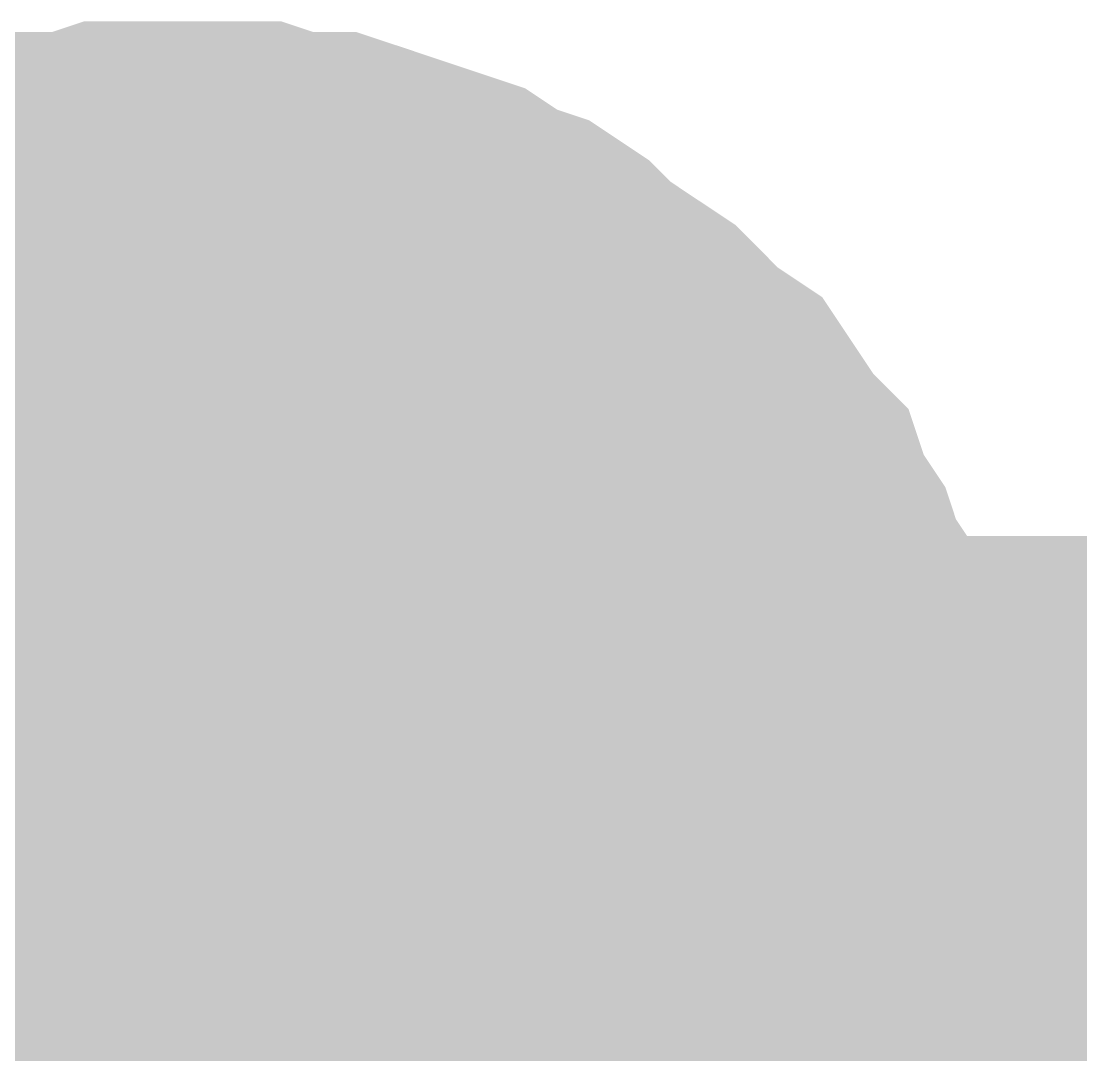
# Model space of a CAD drawing. Header units: inches. Extents: x 0 to 841, y 0 to 594.
# Drawn here: x 234.852 to 235.961, y 364.827 to 365.909 of the extents above; entities that cross this region are included whole.
import ezdxf

# ---------------------------------------------------------------- set-up
doc = ezdxf.new("R2010")
doc.units = ezdxf.units.IN
doc.layers.add('Sheet', color=255, linetype='Continuous')

msp = doc.modelspace()

# ---------------------------------------------------------------- linework, layer by layer
at = {"layer": 'Sheet'}
for points in [[(234.6841, 365.6801, 0.2997, 0.2997, 0), (234.7178, 365.7026, 0.2997, 0.2997, 0), (234.7515, 365.7138, 0.2997, 0.2997, 0), (234.7964, 365.725, 0.2997, 0.2997, 0), (234.8301, 365.7363, 0.2997, 0.2997, 0), (234.8638, 365.7475, 0.2997, 0.2997, 0), (234.9087, 365.7475, 0.2997, 0.2997, 0), (234.9424, 365.7587, 0.2997, 0.2997, 0), (234.976, 365.7587, 0.2997, 0.2997, 0), (235.021, 365.7587, 0.2997, 0.2997, 0)], [(234.6841, 365.6801, 0.2997, 0.2997, 0), (234.7178, 365.7026, 0.2997, 0.2997, 0), (234.7515, 365.7138, 0.2997, 0.2997, 0), (234.7964, 365.725, 0.2997, 0.2997, 0), (234.8301, 365.7363, 0.2997, 0.2997, 0), (234.8638, 365.7475, 0.2997, 0.2997, 0), (234.9087, 365.7475, 0.2997, 0.2997, 0), (234.9424, 365.7587, 0.2997, 0.2997, 0), (234.976, 365.7587, 0.2997, 0.2997, 0), (235.021, 365.7587, 0.2997, 0.2997, 0)], [(234.6841, 365.6801, 0.2997, 0.2997, 0), (234.7178, 365.7026, 0.2997, 0.2997, 0), (234.7515, 365.7138, 0.2997, 0.2997, 0), (234.7964, 365.725, 0.2997, 0.2997, 0), (234.8301, 365.7363, 0.2997, 0.2997, 0), (234.8638, 365.7475, 0.2997, 0.2997, 0), (234.9087, 365.7475, 0.2997, 0.2997, 0), (234.9424, 365.7587, 0.2997, 0.2997, 0), (234.976, 365.7587, 0.2997, 0.2997, 0), (235.021, 365.7587, 0.2997, 0.2997, 0)], [(235.021, 365.7587, 0.2997, 0.2997, 0), (235.021, 365.7587, 0.2997, 0.2997, 0)], [(235.021, 365.7587, 0.2997, 0.2997, 0), (235.0546, 365.7587, 0.2997, 0.2997, 0), (235.0996, 365.7587, 0.2997, 0.2997, 0), (235.1333, 365.7475, 0.2997, 0.2997, 0), (235.1782, 365.7475, 0.2997, 0.2997, 0), (235.2119, 365.7363, 0.2997, 0.2997, 0), (235.2455, 365.725, 0.2997, 0.2997, 0), (235.2792, 365.7138, 0.2997, 0.2997, 0), (235.3129, 365.7026, 0.2997, 0.2997, 0), (235.3466, 365.6801, 0.2997, 0.2997, 0), (235.3803, 365.6689, 0.2997, 0.2997, 0), (235.414, 365.6464, 0.2997, 0.2997, 0), (235.4364, 365.624, 0.2997, 0.2997, 0), (235.4701, 365.6015, 0.2997, 0.2997, 0), (235.5038, 365.5791, 0.2997, 0.2997, 0), (235.5263, 365.5566, 0.2997, 0.2997, 0), (235.5487, 365.5341, 0.2997, 0.2997, 0), (235.5824, 365.5117, 0.2997, 0.2997, 0), (235.6049, 365.478, 0.2997, 0.2997, 0), (235.6273, 365.4443, 0.2997, 0.2997, 0), (235.6498, 365.4218, 0.2997, 0.2997, 0), (235.661, 365.3882, 0.2997, 0.2997, 0), (235.6835, 365.3545, 0.2997, 0.2997, 0), (235.6947, 365.3208, 0.2997, 0.2997, 0), (235.7172, 365.2871, 0.2997, 0.2997, 0), (235.7284, 365.2534, 0.2997, 0.2997, 0), (235.7396, 365.2197, 0.2997, 0.2997, 0), (235.7508, 365.186, 0.2997, 0.2997, 0), (235.7621, 365.1523, 0.2997, 0.2997, 0), (235.7621, 365.1074, 0.2997, 0.2997, 0), (235.7733, 365.0737, 0.2997, 0.2997, 0), (235.7733, 365.0288, 0.2997, 0.2997, 0), (235.7733, 364.9951, 0.2997, 0.2997, 0)], [(235.021, 365.7587, 0.2997, 0.2997, 0), (235.021, 365.7587, 0.2997, 0.2997, 0)], [(235.021, 365.7587, 0.2997, 0.2997, 0), (235.0546, 365.7587, 0.2997, 0.2997, 0), (235.0996, 365.7587, 0.2997, 0.2997, 0), (235.1333, 365.7475, 0.2997, 0.2997, 0), (235.1782, 365.7475, 0.2997, 0.2997, 0), (235.2119, 365.7363, 0.2997, 0.2997, 0), (235.2455, 365.725, 0.2997, 0.2997, 0), (235.2792, 365.7138, 0.2997, 0.2997, 0), (235.3129, 365.7026, 0.2997, 0.2997, 0), (235.3466, 365.6801, 0.2997, 0.2997, 0), (235.3803, 365.6689, 0.2997, 0.2997, 0), (235.414, 365.6464, 0.2997, 0.2997, 0), (235.4364, 365.624, 0.2997, 0.2997, 0), (235.4701, 365.6015, 0.2997, 0.2997, 0), (235.5038, 365.5791, 0.2997, 0.2997, 0), (235.5263, 365.5566, 0.2997, 0.2997, 0), (235.5487, 365.5341, 0.2997, 0.2997, 0), (235.5824, 365.5117, 0.2997, 0.2997, 0), (235.6049, 365.478, 0.2997, 0.2997, 0), (235.6273, 365.4443, 0.2997, 0.2997, 0), (235.6498, 365.4218, 0.2997, 0.2997, 0), (235.661, 365.3882, 0.2997, 0.2997, 0), (235.6835, 365.3545, 0.2997, 0.2997, 0), (235.6947, 365.3208, 0.2997, 0.2997, 0), (235.7172, 365.2871, 0.2997, 0.2997, 0), (235.7284, 365.2534, 0.2997, 0.2997, 0), (235.7396, 365.2197, 0.2997, 0.2997, 0), (235.7508, 365.186, 0.2997, 0.2997, 0), (235.7621, 365.1523, 0.2997, 0.2997, 0), (235.7621, 365.1074, 0.2997, 0.2997, 0), (235.7733, 365.0737, 0.2997, 0.2997, 0), (235.7733, 365.0288, 0.2997, 0.2997, 0), (235.7733, 364.9951, 0.2997, 0.2997, 0)], [(235.021, 365.7587, 0.2997, 0.2997, 0), (235.021, 365.7587, 0.2997, 0.2997, 0)], [(235.021, 365.7587, 0.2997, 0.2997, 0), (235.0546, 365.7587, 0.2997, 0.2997, 0), (235.0996, 365.7587, 0.2997, 0.2997, 0), (235.1333, 365.7475, 0.2997, 0.2997, 0), (235.1782, 365.7475, 0.2997, 0.2997, 0), (235.2119, 365.7363, 0.2997, 0.2997, 0), (235.2455, 365.725, 0.2997, 0.2997, 0), (235.2792, 365.7138, 0.2997, 0.2997, 0), (235.3129, 365.7026, 0.2997, 0.2997, 0), (235.3466, 365.6801, 0.2997, 0.2997, 0), (235.3803, 365.6689, 0.2997, 0.2997, 0), (235.414, 365.6464, 0.2997, 0.2997, 0), (235.4364, 365.624, 0.2997, 0.2997, 0), (235.4701, 365.6015, 0.2997, 0.2997, 0), (235.5038, 365.5791, 0.2997, 0.2997, 0), (235.5263, 365.5566, 0.2997, 0.2997, 0), (235.5487, 365.5341, 0.2997, 0.2997, 0), (235.5824, 365.5117, 0.2997, 0.2997, 0), (235.6049, 365.478, 0.2997, 0.2997, 0), (235.6273, 365.4443, 0.2997, 0.2997, 0), (235.6498, 365.4218, 0.2997, 0.2997, 0), (235.661, 365.3882, 0.2997, 0.2997, 0), (235.6835, 365.3545, 0.2997, 0.2997, 0), (235.6947, 365.3208, 0.2997, 0.2997, 0), (235.7172, 365.2871, 0.2997, 0.2997, 0), (235.7284, 365.2534, 0.2997, 0.2997, 0), (235.7396, 365.2197, 0.2997, 0.2997, 0), (235.7508, 365.186, 0.2997, 0.2997, 0), (235.7621, 365.1523, 0.2997, 0.2997, 0), (235.7621, 365.1074, 0.2997, 0.2997, 0), (235.7733, 365.0737, 0.2997, 0.2997, 0), (235.7733, 365.0288, 0.2997, 0.2997, 0), (235.7733, 364.9951, 0.2997, 0.2997, 0)], [(234.7964, 365.725, 0.0991, 0.0991, 0), (234.8301, 365.7363, 0.0991, 0.0991, 0), (234.8638, 365.7475, 0.0991, 0.0991, 0), (234.9087, 365.7475, 0.0991, 0.0991, 0), (234.9424, 365.7587, 0.0991, 0.0991, 0), (234.976, 365.7587, 0.0991, 0.0991, 0), (235.021, 365.7587, 0.0991, 0.0991, 0)], [(234.7964, 365.725, 0.0991, 0.0991, 0), (234.8301, 365.7363, 0.0991, 0.0991, 0), (234.8638, 365.7475, 0.0991, 0.0991, 0), (234.9087, 365.7475, 0.0991, 0.0991, 0), (234.9424, 365.7587, 0.0991, 0.0991, 0), (234.976, 365.7587, 0.0991, 0.0991, 0), (235.021, 365.7587, 0.0991, 0.0991, 0)], [(234.7964, 365.725, 0.0991, 0.0991, 0), (234.8301, 365.7363, 0.0991, 0.0991, 0), (234.8638, 365.7475, 0.0991, 0.0991, 0), (234.9087, 365.7475, 0.0991, 0.0991, 0), (234.9424, 365.7587, 0.0991, 0.0991, 0), (234.976, 365.7587, 0.0991, 0.0991, 0), (235.021, 365.7587, 0.0991, 0.0991, 0)], [(235.021, 365.7587, 0.0991, 0.0991, 0), (235.021, 365.7587, 0.0991, 0.0991, 0)], [(235.021, 365.7587, 0.0991, 0.0991, 0), (235.0546, 365.7587, 0.0991, 0.0991, 0), (235.0996, 365.7587, 0.0991, 0.0991, 0), (235.1333, 365.7475, 0.0991, 0.0991, 0), (235.1782, 365.7475, 0.0991, 0.0991, 0), (235.2119, 365.7363, 0.0991, 0.0991, 0), (235.2455, 365.725, 0.0991, 0.0991, 0), (235.2792, 365.7138, 0.0991, 0.0991, 0), (235.3129, 365.7026, 0.0991, 0.0991, 0), (235.3466, 365.6801, 0.0991, 0.0991, 0), (235.3803, 365.6689, 0.0991, 0.0991, 0), (235.414, 365.6464, 0.0991, 0.0991, 0), (235.4364, 365.624, 0.0991, 0.0991, 0), (235.4701, 365.6015, 0.0991, 0.0991, 0), (235.5038, 365.5791, 0.0991, 0.0991, 0), (235.5263, 365.5566, 0.0991, 0.0991, 0), (235.5487, 365.5341, 0.0991, 0.0991, 0), (235.5824, 365.5117, 0.0991, 0.0991, 0), (235.6049, 365.478, 0.0991, 0.0991, 0), (235.6273, 365.4443, 0.0991, 0.0991, 0), (235.6498, 365.4218, 0.0991, 0.0991, 0), (235.661, 365.3882, 0.0991, 0.0991, 0), (235.6835, 365.3545, 0.0991, 0.0991, 0), (235.6947, 365.3208, 0.0991, 0.0991, 0), (235.7172, 365.2871, 0.0991, 0.0991, 0), (235.7284, 365.2534, 0.0991, 0.0991, 0), (235.7396, 365.2197, 0.0991, 0.0991, 0), (235.7508, 365.186, 0.0991, 0.0991, 0), (235.7621, 365.1523, 0.0991, 0.0991, 0), (235.7621, 365.1074, 0.0991, 0.0991, 0), (235.7733, 365.0737, 0.0991, 0.0991, 0), (235.7733, 365.0288, 0.0991, 0.0991, 0), (235.7733, 364.9951, 0.0991, 0.0991, 0)], [(235.021, 365.7587, 0.0991, 0.0991, 0), (235.021, 365.7587, 0.0991, 0.0991, 0)], [(235.021, 365.7587, 0.0991, 0.0991, 0), (235.0546, 365.7587, 0.0991, 0.0991, 0), (235.0996, 365.7587, 0.0991, 0.0991, 0), (235.1333, 365.7475, 0.0991, 0.0991, 0), (235.1782, 365.7475, 0.0991, 0.0991, 0), (235.2119, 365.7363, 0.0991, 0.0991, 0), (235.2455, 365.725, 0.0991, 0.0991, 0), (235.2792, 365.7138, 0.0991, 0.0991, 0), (235.3129, 365.7026, 0.0991, 0.0991, 0), (235.3466, 365.6801, 0.0991, 0.0991, 0), (235.3803, 365.6689, 0.0991, 0.0991, 0), (235.414, 365.6464, 0.0991, 0.0991, 0), (235.4364, 365.624, 0.0991, 0.0991, 0), (235.4701, 365.6015, 0.0991, 0.0991, 0), (235.5038, 365.5791, 0.0991, 0.0991, 0), (235.5263, 365.5566, 0.0991, 0.0991, 0), (235.5487, 365.5341, 0.0991, 0.0991, 0), (235.5824, 365.5117, 0.0991, 0.0991, 0), (235.6049, 365.478, 0.0991, 0.0991, 0), (235.6273, 365.4443, 0.0991, 0.0991, 0), (235.6498, 365.4218, 0.0991, 0.0991, 0), (235.661, 365.3882, 0.0991, 0.0991, 0), (235.6835, 365.3545, 0.0991, 0.0991, 0), (235.6947, 365.3208, 0.0991, 0.0991, 0), (235.7172, 365.2871, 0.0991, 0.0991, 0), (235.7284, 365.2534, 0.0991, 0.0991, 0), (235.7396, 365.2197, 0.0991, 0.0991, 0), (235.7508, 365.186, 0.0991, 0.0991, 0), (235.7621, 365.1523, 0.0991, 0.0991, 0), (235.7621, 365.1074, 0.0991, 0.0991, 0), (235.7733, 365.0737, 0.0991, 0.0991, 0), (235.7733, 365.0288, 0.0991, 0.0991, 0), (235.7733, 364.9951, 0.0991, 0.0991, 0)], [(235.021, 365.7587, 0.0991, 0.0991, 0), (235.021, 365.7587, 0.0991, 0.0991, 0)], [(235.021, 365.7587, 0.0991, 0.0991, 0), (235.0546, 365.7587, 0.0991, 0.0991, 0), (235.0996, 365.7587, 0.0991, 0.0991, 0), (235.1333, 365.7475, 0.0991, 0.0991, 0), (235.1782, 365.7475, 0.0991, 0.0991, 0), (235.2119, 365.7363, 0.0991, 0.0991, 0), (235.2455, 365.725, 0.0991, 0.0991, 0), (235.2792, 365.7138, 0.0991, 0.0991, 0), (235.3129, 365.7026, 0.0991, 0.0991, 0), (235.3466, 365.6801, 0.0991, 0.0991, 0), (235.3803, 365.6689, 0.0991, 0.0991, 0), (235.414, 365.6464, 0.0991, 0.0991, 0), (235.4364, 365.624, 0.0991, 0.0991, 0), (235.4701, 365.6015, 0.0991, 0.0991, 0), (235.5038, 365.5791, 0.0991, 0.0991, 0), (235.5263, 365.5566, 0.0991, 0.0991, 0), (235.5487, 365.5341, 0.0991, 0.0991, 0), (235.5824, 365.5117, 0.0991, 0.0991, 0), (235.6049, 365.478, 0.0991, 0.0991, 0), (235.6273, 365.4443, 0.0991, 0.0991, 0), (235.6498, 365.4218, 0.0991, 0.0991, 0), (235.661, 365.3882, 0.0991, 0.0991, 0), (235.6835, 365.3545, 0.0991, 0.0991, 0), (235.6947, 365.3208, 0.0991, 0.0991, 0), (235.7172, 365.2871, 0.0991, 0.0991, 0), (235.7284, 365.2534, 0.0991, 0.0991, 0), (235.7396, 365.2197, 0.0991, 0.0991, 0), (235.7508, 365.186, 0.0991, 0.0991, 0), (235.7621, 365.1523, 0.0991, 0.0991, 0), (235.7621, 365.1074, 0.0991, 0.0991, 0), (235.7733, 365.0737, 0.0991, 0.0991, 0), (235.7733, 365.0288, 0.0991, 0.0991, 0), (235.7733, 364.9951, 0.0991, 0.0991, 0)], [(234.6953, 365.3882, 0.2997, 0.2997, 0), (234.7178, 365.3994, 0.2997, 0.2997, 0), (234.729, 365.4106, 0.2997, 0.2997, 0), (234.7515, 365.4331, 0.2997, 0.2997, 0), (234.7739, 365.4443, 0.2997, 0.2997, 0), (234.7964, 365.4555, 0.2997, 0.2997, 0), (234.8188, 365.4555, 0.2997, 0.2997, 0), (234.8413, 365.4668, 0.2997, 0.2997, 0), (234.8638, 365.478, 0.2997, 0.2997, 0), (234.8974, 365.4892, 0.2997, 0.2997, 0), (234.9199, 365.4892, 0.2997, 0.2997, 0), (234.9424, 365.4892, 0.2997, 0.2997, 0), (234.9648, 365.5005, 0.2997, 0.2997, 0), (234.9985, 365.5005, 0.2997, 0.2997, 0), (235.021, 365.5005, 0.2997, 0.2997, 0)], [(234.6953, 365.3882, 0.2997, 0.2997, 0), (234.7178, 365.3994, 0.2997, 0.2997, 0), (234.729, 365.4106, 0.2997, 0.2997, 0), (234.7515, 365.4331, 0.2997, 0.2997, 0), (234.7739, 365.4443, 0.2997, 0.2997, 0), (234.7964, 365.4555, 0.2997, 0.2997, 0), (234.8188, 365.4555, 0.2997, 0.2997, 0), (234.8413, 365.4668, 0.2997, 0.2997, 0), (234.8638, 365.478, 0.2997, 0.2997, 0), (234.8974, 365.4892, 0.2997, 0.2997, 0), (234.9199, 365.4892, 0.2997, 0.2997, 0), (234.9424, 365.4892, 0.2997, 0.2997, 0), (234.9648, 365.5005, 0.2997, 0.2997, 0), (234.9985, 365.5005, 0.2997, 0.2997, 0), (235.021, 365.5005, 0.2997, 0.2997, 0)], [(234.6953, 365.3882, 0.2997, 0.2997, 0), (234.7178, 365.3994, 0.2997, 0.2997, 0), (234.729, 365.4106, 0.2997, 0.2997, 0), (234.7515, 365.4331, 0.2997, 0.2997, 0), (234.7739, 365.4443, 0.2997, 0.2997, 0), (234.7964, 365.4555, 0.2997, 0.2997, 0), (234.8188, 365.4555, 0.2997, 0.2997, 0), (234.8413, 365.4668, 0.2997, 0.2997, 0), (234.8638, 365.478, 0.2997, 0.2997, 0), (234.8974, 365.4892, 0.2997, 0.2997, 0), (234.9199, 365.4892, 0.2997, 0.2997, 0), (234.9424, 365.4892, 0.2997, 0.2997, 0), (234.9648, 365.5005, 0.2997, 0.2997, 0), (234.9985, 365.5005, 0.2997, 0.2997, 0), (235.021, 365.5005, 0.2997, 0.2997, 0)], [(235.021, 365.5005, 0.2997, 0.2997, 0), (235.021, 365.5005, 0.2997, 0.2997, 0)], [(235.021, 365.5005, 0.2997, 0.2997, 0), (235.0434, 365.5005, 0.2997, 0.2997, 0), (235.0771, 365.5005, 0.2997, 0.2997, 0), (235.0996, 365.4892, 0.2997, 0.2997, 0), (235.122, 365.4892, 0.2997, 0.2997, 0), (235.1445, 365.4892, 0.2997, 0.2997, 0), (235.1669, 365.478, 0.2997, 0.2997, 0), (235.2006, 365.4668, 0.2997, 0.2997, 0), (235.2231, 365.4555, 0.2997, 0.2997, 0), (235.2455, 365.4555, 0.2997, 0.2997, 0), (235.268, 365.4443, 0.2997, 0.2997, 0), (235.2792, 365.4331, 0.2997, 0.2997, 0), (235.3017, 365.4106, 0.2997, 0.2997, 0), (235.3241, 365.3994, 0.2997, 0.2997, 0), (235.3466, 365.3882, 0.2997, 0.2997, 0), (235.3578, 365.3657, 0.2997, 0.2997, 0), (235.3803, 365.3545, 0.2997, 0.2997, 0), (235.3915, 365.332, 0.2997, 0.2997, 0), (235.414, 365.3208, 0.2997, 0.2997, 0), (235.4252, 365.2983, 0.2997, 0.2997, 0), (235.4364, 365.2759, 0.2997, 0.2997, 0), (235.4589, 365.2534, 0.2997, 0.2997, 0), (235.4701, 365.2422, 0.2997, 0.2997, 0), (235.4813, 365.2197, 0.2997, 0.2997, 0), (235.4813, 365.1973, 0.2997, 0.2997, 0), (235.4926, 365.1748, 0.2997, 0.2997, 0), (235.5038, 365.1411, 0.2997, 0.2997, 0), (235.515, 365.1186, 0.2997, 0.2997, 0), (235.515, 365.0962, 0.2997, 0.2997, 0), (235.515, 365.0737, 0.2997, 0.2997, 0), (235.5263, 365.0513, 0.2997, 0.2997, 0), (235.5263, 365.0176, 0.2997, 0.2997, 0), (235.5263, 364.9951, 0.2997, 0.2997, 0)], [(235.021, 365.5005, 0.2997, 0.2997, 0), (235.021, 365.5005, 0.2997, 0.2997, 0)], [(235.021, 365.5005, 0.2997, 0.2997, 0), (235.0434, 365.5005, 0.2997, 0.2997, 0), (235.0771, 365.5005, 0.2997, 0.2997, 0), (235.0996, 365.4892, 0.2997, 0.2997, 0), (235.122, 365.4892, 0.2997, 0.2997, 0), (235.1445, 365.4892, 0.2997, 0.2997, 0), (235.1669, 365.478, 0.2997, 0.2997, 0), (235.2006, 365.4668, 0.2997, 0.2997, 0), (235.2231, 365.4555, 0.2997, 0.2997, 0), (235.2455, 365.4555, 0.2997, 0.2997, 0), (235.268, 365.4443, 0.2997, 0.2997, 0), (235.2792, 365.4331, 0.2997, 0.2997, 0), (235.3017, 365.4106, 0.2997, 0.2997, 0), (235.3241, 365.3994, 0.2997, 0.2997, 0), (235.3466, 365.3882, 0.2997, 0.2997, 0), (235.3578, 365.3657, 0.2997, 0.2997, 0), (235.3803, 365.3545, 0.2997, 0.2997, 0), (235.3915, 365.332, 0.2997, 0.2997, 0), (235.414, 365.3208, 0.2997, 0.2997, 0), (235.4252, 365.2983, 0.2997, 0.2997, 0), (235.4364, 365.2759, 0.2997, 0.2997, 0), (235.4589, 365.2534, 0.2997, 0.2997, 0), (235.4701, 365.2422, 0.2997, 0.2997, 0), (235.4813, 365.2197, 0.2997, 0.2997, 0), (235.4813, 365.1973, 0.2997, 0.2997, 0), (235.4926, 365.1748, 0.2997, 0.2997, 0), (235.5038, 365.1411, 0.2997, 0.2997, 0), (235.515, 365.1186, 0.2997, 0.2997, 0), (235.515, 365.0962, 0.2997, 0.2997, 0), (235.515, 365.0737, 0.2997, 0.2997, 0), (235.5263, 365.0513, 0.2997, 0.2997, 0), (235.5263, 365.0176, 0.2997, 0.2997, 0), (235.5263, 364.9951, 0.2997, 0.2997, 0)], [(235.021, 365.5005, 0.2997, 0.2997, 0), (235.021, 365.5005, 0.2997, 0.2997, 0)], [(235.021, 365.5005, 0.2997, 0.2997, 0), (235.0434, 365.5005, 0.2997, 0.2997, 0), (235.0771, 365.5005, 0.2997, 0.2997, 0), (235.0996, 365.4892, 0.2997, 0.2997, 0), (235.122, 365.4892, 0.2997, 0.2997, 0), (235.1445, 365.4892, 0.2997, 0.2997, 0), (235.1669, 365.478, 0.2997, 0.2997, 0), (235.2006, 365.4668, 0.2997, 0.2997, 0), (235.2231, 365.4555, 0.2997, 0.2997, 0), (235.2455, 365.4555, 0.2997, 0.2997, 0), (235.268, 365.4443, 0.2997, 0.2997, 0), (235.2792, 365.4331, 0.2997, 0.2997, 0), (235.3017, 365.4106, 0.2997, 0.2997, 0), (235.3241, 365.3994, 0.2997, 0.2997, 0), (235.3466, 365.3882, 0.2997, 0.2997, 0), (235.3578, 365.3657, 0.2997, 0.2997, 0), (235.3803, 365.3545, 0.2997, 0.2997, 0), (235.3915, 365.332, 0.2997, 0.2997, 0), (235.414, 365.3208, 0.2997, 0.2997, 0), (235.4252, 365.2983, 0.2997, 0.2997, 0), (235.4364, 365.2759, 0.2997, 0.2997, 0), (235.4589, 365.2534, 0.2997, 0.2997, 0), (235.4701, 365.2422, 0.2997, 0.2997, 0), (235.4813, 365.2197, 0.2997, 0.2997, 0), (235.4813, 365.1973, 0.2997, 0.2997, 0), (235.4926, 365.1748, 0.2997, 0.2997, 0), (235.5038, 365.1411, 0.2997, 0.2997, 0), (235.515, 365.1186, 0.2997, 0.2997, 0), (235.515, 365.0962, 0.2997, 0.2997, 0), (235.515, 365.0737, 0.2997, 0.2997, 0), (235.5263, 365.0513, 0.2997, 0.2997, 0), (235.5263, 365.0176, 0.2997, 0.2997, 0), (235.5263, 364.9951, 0.2997, 0.2997, 0)], [(234.7964, 365.4555, 0.0991, 0.0991, 0), (234.8188, 365.4555, 0.0991, 0.0991, 0), (234.8413, 365.4668, 0.0991, 0.0991, 0), (234.8638, 365.478, 0.0991, 0.0991, 0), (234.8974, 365.4892, 0.0991, 0.0991, 0), (234.9199, 365.4892, 0.0991, 0.0991, 0), (234.9424, 365.4892, 0.0991, 0.0991, 0), (234.9648, 365.5005, 0.0991, 0.0991, 0), (234.9985, 365.5005, 0.0991, 0.0991, 0), (235.021, 365.5005, 0.0991, 0.0991, 0)], [(234.7964, 365.4555, 0.0991, 0.0991, 0), (234.8188, 365.4555, 0.0991, 0.0991, 0), (234.8413, 365.4668, 0.0991, 0.0991, 0), (234.8638, 365.478, 0.0991, 0.0991, 0), (234.8974, 365.4892, 0.0991, 0.0991, 0), (234.9199, 365.4892, 0.0991, 0.0991, 0), (234.9424, 365.4892, 0.0991, 0.0991, 0), (234.9648, 365.5005, 0.0991, 0.0991, 0), (234.9985, 365.5005, 0.0991, 0.0991, 0), (235.021, 365.5005, 0.0991, 0.0991, 0)], [(234.7964, 365.4555, 0.0991, 0.0991, 0), (234.8188, 365.4555, 0.0991, 0.0991, 0), (234.8413, 365.4668, 0.0991, 0.0991, 0), (234.8638, 365.478, 0.0991, 0.0991, 0), (234.8974, 365.4892, 0.0991, 0.0991, 0), (234.9199, 365.4892, 0.0991, 0.0991, 0), (234.9424, 365.4892, 0.0991, 0.0991, 0), (234.9648, 365.5005, 0.0991, 0.0991, 0), (234.9985, 365.5005, 0.0991, 0.0991, 0), (235.021, 365.5005, 0.0991, 0.0991, 0)], [(235.021, 365.5005, 0.0991, 0.0991, 0), (235.021, 365.5005, 0.0991, 0.0991, 0)], [(235.021, 365.5005, 0.0991, 0.0991, 0), (235.0434, 365.5005, 0.0991, 0.0991, 0), (235.0771, 365.5005, 0.0991, 0.0991, 0), (235.0996, 365.4892, 0.0991, 0.0991, 0), (235.122, 365.4892, 0.0991, 0.0991, 0), (235.1445, 365.4892, 0.0991, 0.0991, 0), (235.1669, 365.478, 0.0991, 0.0991, 0), (235.2006, 365.4668, 0.0991, 0.0991, 0), (235.2231, 365.4555, 0.0991, 0.0991, 0), (235.2455, 365.4555, 0.0991, 0.0991, 0), (235.268, 365.4443, 0.0991, 0.0991, 0), (235.2792, 365.4331, 0.0991, 0.0991, 0), (235.3017, 365.4106, 0.0991, 0.0991, 0), (235.3241, 365.3994, 0.0991, 0.0991, 0), (235.3466, 365.3882, 0.0991, 0.0991, 0), (235.3578, 365.3657, 0.0991, 0.0991, 0), (235.3803, 365.3545, 0.0991, 0.0991, 0), (235.3915, 365.332, 0.0991, 0.0991, 0), (235.414, 365.3208, 0.0991, 0.0991, 0), (235.4252, 365.2983, 0.0991, 0.0991, 0), (235.4364, 365.2759, 0.0991, 0.0991, 0), (235.4589, 365.2534, 0.0991, 0.0991, 0), (235.4701, 365.2422, 0.0991, 0.0991, 0), (235.4813, 365.2197, 0.0991, 0.0991, 0), (235.4813, 365.1973, 0.0991, 0.0991, 0), (235.4926, 365.1748, 0.0991, 0.0991, 0), (235.5038, 365.1411, 0.0991, 0.0991, 0), (235.515, 365.1186, 0.0991, 0.0991, 0), (235.515, 365.0962, 0.0991, 0.0991, 0), (235.515, 365.0737, 0.0991, 0.0991, 0), (235.5263, 365.0513, 0.0991, 0.0991, 0), (235.5263, 365.0176, 0.0991, 0.0991, 0), (235.5263, 364.9951, 0.0991, 0.0991, 0)], [(235.021, 365.5005, 0.0991, 0.0991, 0), (235.021, 365.5005, 0.0991, 0.0991, 0)], [(235.021, 365.5005, 0.0991, 0.0991, 0), (235.0434, 365.5005, 0.0991, 0.0991, 0), (235.0771, 365.5005, 0.0991, 0.0991, 0), (235.0996, 365.4892, 0.0991, 0.0991, 0), (235.122, 365.4892, 0.0991, 0.0991, 0), (235.1445, 365.4892, 0.0991, 0.0991, 0), (235.1669, 365.478, 0.0991, 0.0991, 0), (235.2006, 365.4668, 0.0991, 0.0991, 0), (235.2231, 365.4555, 0.0991, 0.0991, 0), (235.2455, 365.4555, 0.0991, 0.0991, 0), (235.268, 365.4443, 0.0991, 0.0991, 0), (235.2792, 365.4331, 0.0991, 0.0991, 0), (235.3017, 365.4106, 0.0991, 0.0991, 0), (235.3241, 365.3994, 0.0991, 0.0991, 0), (235.3466, 365.3882, 0.0991, 0.0991, 0), (235.3578, 365.3657, 0.0991, 0.0991, 0), (235.3803, 365.3545, 0.0991, 0.0991, 0), (235.3915, 365.332, 0.0991, 0.0991, 0), (235.414, 365.3208, 0.0991, 0.0991, 0), (235.4252, 365.2983, 0.0991, 0.0991, 0), (235.4364, 365.2759, 0.0991, 0.0991, 0), (235.4589, 365.2534, 0.0991, 0.0991, 0), (235.4701, 365.2422, 0.0991, 0.0991, 0), (235.4813, 365.2197, 0.0991, 0.0991, 0), (235.4813, 365.1973, 0.0991, 0.0991, 0), (235.4926, 365.1748, 0.0991, 0.0991, 0), (235.5038, 365.1411, 0.0991, 0.0991, 0), (235.515, 365.1186, 0.0991, 0.0991, 0), (235.515, 365.0962, 0.0991, 0.0991, 0), (235.515, 365.0737, 0.0991, 0.0991, 0), (235.5263, 365.0513, 0.0991, 0.0991, 0), (235.5263, 365.0176, 0.0991, 0.0991, 0), (235.5263, 364.9951, 0.0991, 0.0991, 0)], [(235.021, 365.5005, 0.0991, 0.0991, 0), (235.021, 365.5005, 0.0991, 0.0991, 0)], [(235.021, 365.5005, 0.0991, 0.0991, 0), (235.0434, 365.5005, 0.0991, 0.0991, 0), (235.0771, 365.5005, 0.0991, 0.0991, 0), (235.0996, 365.4892, 0.0991, 0.0991, 0), (235.122, 365.4892, 0.0991, 0.0991, 0), (235.1445, 365.4892, 0.0991, 0.0991, 0), (235.1669, 365.478, 0.0991, 0.0991, 0), (235.2006, 365.4668, 0.0991, 0.0991, 0), (235.2231, 365.4555, 0.0991, 0.0991, 0), (235.2455, 365.4555, 0.0991, 0.0991, 0), (235.268, 365.4443, 0.0991, 0.0991, 0), (235.2792, 365.4331, 0.0991, 0.0991, 0), (235.3017, 365.4106, 0.0991, 0.0991, 0), (235.3241, 365.3994, 0.0991, 0.0991, 0), (235.3466, 365.3882, 0.0991, 0.0991, 0), (235.3578, 365.3657, 0.0991, 0.0991, 0), (235.3803, 365.3545, 0.0991, 0.0991, 0), (235.3915, 365.332, 0.0991, 0.0991, 0), (235.414, 365.3208, 0.0991, 0.0991, 0), (235.4252, 365.2983, 0.0991, 0.0991, 0), (235.4364, 365.2759, 0.0991, 0.0991, 0), (235.4589, 365.2534, 0.0991, 0.0991, 0), (235.4701, 365.2422, 0.0991, 0.0991, 0), (235.4813, 365.2197, 0.0991, 0.0991, 0), (235.4813, 365.1973, 0.0991, 0.0991, 0), (235.4926, 365.1748, 0.0991, 0.0991, 0), (235.5038, 365.1411, 0.0991, 0.0991, 0), (235.515, 365.1186, 0.0991, 0.0991, 0), (235.515, 365.0962, 0.0991, 0.0991, 0), (235.515, 365.0737, 0.0991, 0.0991, 0), (235.5263, 365.0513, 0.0991, 0.0991, 0), (235.5263, 365.0176, 0.0991, 0.0991, 0), (235.5263, 364.9951, 0.0991, 0.0991, 0)], [(212.5182, 364.9951, 0.7493, 0.7493, 0), (220.0191, 364.9951, 0.7493, 0.7493, 0), (235.021, 364.9951, 0.7493, 0.7493, 0)], [(350.0049, 364.9951, 0.7493, 0.7493, 0), (235.021, 364.9951, 0.7493, 0.7493, 0)], [(235.021, 362.4909, 0.7493, 0.7493, 0), (235.021, 364.9951, 0.7493, 0.7493, 0)], [(235.5263, 364.9951, 0.2997, 0.2997, 0), (235.5263, 364.9727, 0.2997, 0.2997, 0), (235.5263, 364.939, 0.2997, 0.2997, 0), (235.515, 364.9165, 0.2997, 0.2997, 0), (235.515, 364.8941, 0.2997, 0.2997, 0), (235.515, 364.8716, 0.2997, 0.2997, 0), (235.5038, 364.8491, 0.2997, 0.2997, 0), (235.4926, 364.8154, 0.2997, 0.2997, 0), (235.4813, 364.793, 0.2997, 0.2997, 0), (235.4813, 364.7705, 0.2997, 0.2997, 0), (235.4701, 364.7481, 0.2997, 0.2997, 0), (235.4589, 364.7368, 0.2997, 0.2997, 0), (235.4364, 364.7144, 0.2997, 0.2997, 0), (235.4252, 364.6919, 0.2997, 0.2997, 0), (235.414, 364.6695, 0.2997, 0.2997, 0)], [(235.5263, 364.9951, 0.2997, 0.2997, 0), (235.5263, 364.9727, 0.2997, 0.2997, 0), (235.5263, 364.939, 0.2997, 0.2997, 0), (235.515, 364.9165, 0.2997, 0.2997, 0), (235.515, 364.8941, 0.2997, 0.2997, 0), (235.515, 364.8716, 0.2997, 0.2997, 0), (235.5038, 364.8491, 0.2997, 0.2997, 0), (235.4926, 364.8154, 0.2997, 0.2997, 0), (235.4813, 364.793, 0.2997, 0.2997, 0), (235.4813, 364.7705, 0.2997, 0.2997, 0), (235.4701, 364.7481, 0.2997, 0.2997, 0), (235.4589, 364.7368, 0.2997, 0.2997, 0), (235.4364, 364.7144, 0.2997, 0.2997, 0), (235.4252, 364.6919, 0.2997, 0.2997, 0), (235.414, 364.6695, 0.2997, 0.2997, 0)], [(235.5263, 364.9951, 0.2997, 0.2997, 0), (235.5263, 364.9727, 0.2997, 0.2997, 0), (235.5263, 364.939, 0.2997, 0.2997, 0), (235.515, 364.9165, 0.2997, 0.2997, 0), (235.515, 364.8941, 0.2997, 0.2997, 0), (235.515, 364.8716, 0.2997, 0.2997, 0), (235.5038, 364.8491, 0.2997, 0.2997, 0), (235.4926, 364.8154, 0.2997, 0.2997, 0), (235.4813, 364.793, 0.2997, 0.2997, 0), (235.4813, 364.7705, 0.2997, 0.2997, 0), (235.4701, 364.7481, 0.2997, 0.2997, 0), (235.4589, 364.7368, 0.2997, 0.2997, 0), (235.4364, 364.7144, 0.2997, 0.2997, 0), (235.4252, 364.6919, 0.2997, 0.2997, 0), (235.414, 364.6695, 0.2997, 0.2997, 0)], [(235.5263, 364.9951, 0.2997, 0.2997, 0), (235.5263, 364.9951, 0.2997, 0.2997, 0), (235.5263, 364.9951, 0.2997, 0.2997, 0), (235.5263, 364.9951, 0.2997, 0.2997, 0), (235.5263, 364.9951, 0.2997, 0.2997, 0), (235.5263, 364.9951, 0.2997, 0.2997, 0), (235.5263, 364.9951, 0.2997, 0.2997, 0), (235.5263, 364.9951, 0.2997, 0.2997, 0), (235.5263, 364.9951, 0.2997, 0.2997, 0), (235.5263, 364.9951, 0.2997, 0.2997, 0), (235.5263, 364.9951, 0.2997, 0.2997, 0), (235.5263, 364.9951, 0.2997, 0.2997, 0), (235.5263, 364.9951, 0.2997, 0.2997, 0), (235.5263, 364.9951, 0.2997, 0.2997, 0), (235.5263, 364.9951, 0.2997, 0.2997, 0), (235.5263, 364.9951, 0.2997, 0.2997, 0), (235.5263, 364.9951, 0.2997, 0.2997, 0), (235.5263, 364.9951, 0.2997, 0.2997, 0), (235.5263, 364.9951, 0.2997, 0.2997, 0), (235.5263, 364.9951, 0.2997, 0.2997, 0), (235.5263, 364.9951, 0.2997, 0.2997, 0), (235.5263, 364.9951, 0.2997, 0.2997, 0), (235.5263, 364.9951, 0.2997, 0.2997, 0), (235.5263, 364.9951, 0.2997, 0.2997, 0), (235.5263, 364.9951, 0.2997, 0.2997, 0), (235.5263, 364.9951, 0.2997, 0.2997, 0), (235.5263, 364.9951, 0.2997, 0.2997, 0), (235.5263, 364.9951, 0.2997, 0.2997, 0), (235.5263, 364.9951, 0.2997, 0.2997, 0), (235.5263, 364.9951, 0.2997, 0.2997, 0), (235.5263, 364.9951, 0.2997, 0.2997, 0), (235.5263, 364.9951, 0.2997, 0.2997, 0), (235.5263, 364.9951, 0.2997, 0.2997, 0)], [(235.5263, 364.9951, 0.2997, 0.2997, 0), (235.5263, 364.9951, 0.2997, 0.2997, 0)], [(235.5263, 364.9951, 0.2997, 0.2997, 0), (235.5263, 364.9951, 0.2997, 0.2997, 0), (235.5263, 364.9951, 0.2997, 0.2997, 0), (235.5263, 364.9951, 0.2997, 0.2997, 0), (235.5263, 364.9951, 0.2997, 0.2997, 0), (235.5263, 364.9951, 0.2997, 0.2997, 0), (235.5263, 364.9951, 0.2997, 0.2997, 0), (235.5263, 364.9951, 0.2997, 0.2997, 0), (235.5263, 364.9951, 0.2997, 0.2997, 0), (235.5263, 364.9951, 0.2997, 0.2997, 0), (235.5263, 364.9951, 0.2997, 0.2997, 0), (235.5263, 364.9951, 0.2997, 0.2997, 0), (235.5263, 364.9951, 0.2997, 0.2997, 0), (235.5263, 364.9951, 0.2997, 0.2997, 0), (235.5263, 364.9951, 0.2997, 0.2997, 0), (235.5263, 364.9951, 0.2997, 0.2997, 0), (235.5263, 364.9951, 0.2997, 0.2997, 0), (235.5263, 364.9951, 0.2997, 0.2997, 0), (235.5263, 364.9951, 0.2997, 0.2997, 0), (235.5263, 364.9951, 0.2997, 0.2997, 0), (235.5263, 364.9951, 0.2997, 0.2997, 0), (235.5263, 364.9951, 0.2997, 0.2997, 0), (235.5263, 364.9951, 0.2997, 0.2997, 0), (235.5263, 364.9951, 0.2997, 0.2997, 0), (235.5263, 364.9951, 0.2997, 0.2997, 0), (235.5263, 364.9951, 0.2997, 0.2997, 0), (235.5263, 364.9951, 0.2997, 0.2997, 0), (235.5263, 364.9951, 0.2997, 0.2997, 0), (235.5263, 364.9951, 0.2997, 0.2997, 0), (235.5263, 364.9951, 0.2997, 0.2997, 0), (235.5263, 364.9951, 0.2997, 0.2997, 0), (235.5263, 364.9951, 0.2997, 0.2997, 0), (235.5263, 364.9951, 0.2997, 0.2997, 0)], [(235.5263, 364.9951, 0.2997, 0.2997, 0), (235.5263, 364.9951, 0.2997, 0.2997, 0)], [(235.5263, 364.9951, 0.2997, 0.2997, 0), (235.5263, 364.9951, 0.2997, 0.2997, 0), (235.5263, 364.9951, 0.2997, 0.2997, 0), (235.5263, 364.9951, 0.2997, 0.2997, 0), (235.5263, 364.9951, 0.2997, 0.2997, 0), (235.5263, 364.9951, 0.2997, 0.2997, 0), (235.5263, 364.9951, 0.2997, 0.2997, 0), (235.5263, 364.9951, 0.2997, 0.2997, 0), (235.5263, 364.9951, 0.2997, 0.2997, 0), (235.5263, 364.9951, 0.2997, 0.2997, 0), (235.5263, 364.9951, 0.2997, 0.2997, 0), (235.5263, 364.9951, 0.2997, 0.2997, 0), (235.5263, 364.9951, 0.2997, 0.2997, 0), (235.5263, 364.9951, 0.2997, 0.2997, 0), (235.5263, 364.9951, 0.2997, 0.2997, 0), (235.5263, 364.9951, 0.2997, 0.2997, 0), (235.5263, 364.9951, 0.2997, 0.2997, 0), (235.5263, 364.9951, 0.2997, 0.2997, 0), (235.5263, 364.9951, 0.2997, 0.2997, 0), (235.5263, 364.9951, 0.2997, 0.2997, 0), (235.5263, 364.9951, 0.2997, 0.2997, 0), (235.5263, 364.9951, 0.2997, 0.2997, 0), (235.5263, 364.9951, 0.2997, 0.2997, 0), (235.5263, 364.9951, 0.2997, 0.2997, 0), (235.5263, 364.9951, 0.2997, 0.2997, 0), (235.5263, 364.9951, 0.2997, 0.2997, 0), (235.5263, 364.9951, 0.2997, 0.2997, 0), (235.5263, 364.9951, 0.2997, 0.2997, 0), (235.5263, 364.9951, 0.2997, 0.2997, 0), (235.5263, 364.9951, 0.2997, 0.2997, 0), (235.5263, 364.9951, 0.2997, 0.2997, 0), (235.5263, 364.9951, 0.2997, 0.2997, 0), (235.5263, 364.9951, 0.2997, 0.2997, 0)], [(235.5263, 364.9951, 0.2997, 0.2997, 0), (235.5263, 364.9951, 0.2997, 0.2997, 0)], [(235.7733, 364.9951, 0.2997, 0.2997, 0), (235.7733, 364.9502, 0.2997, 0.2997, 0), (235.7733, 364.9165, 0.2997, 0.2997, 0), (235.7621, 364.8828, 0.2997, 0.2997, 0), (235.7621, 364.8379, 0.2997, 0.2997, 0), (235.7508, 364.8042, 0.2997, 0.2997, 0), (235.7396, 364.7705, 0.2997, 0.2997, 0), (235.7284, 364.7256, 0.2997, 0.2997, 0), (235.7172, 364.6919, 0.2997, 0.2997, 0), (235.6947, 364.6582, 0.2997, 0.2997, 0)], [(235.7733, 364.9951, 0.2997, 0.2997, 0), (235.7733, 364.9502, 0.2997, 0.2997, 0), (235.7733, 364.9165, 0.2997, 0.2997, 0), (235.7621, 364.8828, 0.2997, 0.2997, 0), (235.7621, 364.8379, 0.2997, 0.2997, 0), (235.7508, 364.8042, 0.2997, 0.2997, 0), (235.7396, 364.7705, 0.2997, 0.2997, 0), (235.7284, 364.7256, 0.2997, 0.2997, 0), (235.7172, 364.6919, 0.2997, 0.2997, 0), (235.6947, 364.6582, 0.2997, 0.2997, 0)], [(235.7733, 364.9951, 0.2997, 0.2997, 0), (235.7733, 364.9502, 0.2997, 0.2997, 0), (235.7733, 364.9165, 0.2997, 0.2997, 0), (235.7621, 364.8828, 0.2997, 0.2997, 0), (235.7621, 364.8379, 0.2997, 0.2997, 0), (235.7508, 364.8042, 0.2997, 0.2997, 0), (235.7396, 364.7705, 0.2997, 0.2997, 0), (235.7284, 364.7256, 0.2997, 0.2997, 0), (235.7172, 364.6919, 0.2997, 0.2997, 0), (235.6947, 364.6582, 0.2997, 0.2997, 0)], [(235.7733, 364.9951, 0.2997, 0.2997, 0), (235.7733, 364.9951, 0.2997, 0.2997, 0), (235.7733, 364.9951, 0.2997, 0.2997, 0), (235.7733, 364.9951, 0.2997, 0.2997, 0), (235.7733, 364.9951, 0.2997, 0.2997, 0), (235.7733, 364.9951, 0.2997, 0.2997, 0), (235.7733, 364.9951, 0.2997, 0.2997, 0), (235.7733, 364.9951, 0.2997, 0.2997, 0), (235.7733, 364.9951, 0.2997, 0.2997, 0), (235.7733, 364.9951, 0.2997, 0.2997, 0), (235.7733, 364.9951, 0.2997, 0.2997, 0), (235.7733, 364.9951, 0.2997, 0.2997, 0), (235.7733, 364.9951, 0.2997, 0.2997, 0), (235.7733, 364.9951, 0.2997, 0.2997, 0), (235.7733, 364.9951, 0.2997, 0.2997, 0), (235.7733, 364.9951, 0.2997, 0.2997, 0), (235.7733, 364.9951, 0.2997, 0.2997, 0), (235.7733, 364.9951, 0.2997, 0.2997, 0), (235.7733, 364.9951, 0.2997, 0.2997, 0), (235.7733, 364.9951, 0.2997, 0.2997, 0), (235.7733, 364.9951, 0.2997, 0.2997, 0), (235.7733, 364.9951, 0.2997, 0.2997, 0), (235.7733, 364.9951, 0.2997, 0.2997, 0), (235.7733, 364.9951, 0.2997, 0.2997, 0), (235.7733, 364.9951, 0.2997, 0.2997, 0), (235.7733, 364.9951, 0.2997, 0.2997, 0), (235.7733, 364.9951, 0.2997, 0.2997, 0), (235.7733, 364.9951, 0.2997, 0.2997, 0), (235.7733, 364.9951, 0.2997, 0.2997, 0), (235.7733, 364.9951, 0.2997, 0.2997, 0), (235.7733, 364.9951, 0.2997, 0.2997, 0), (235.7733, 364.9951, 0.2997, 0.2997, 0), (235.7733, 364.9951, 0.2997, 0.2997, 0)], [(235.7733, 364.9951, 0.2997, 0.2997, 0), (235.7733, 364.9951, 0.2997, 0.2997, 0)], [(235.7733, 364.9951, 0.2997, 0.2997, 0), (235.7733, 364.9951, 0.2997, 0.2997, 0), (235.7733, 364.9951, 0.2997, 0.2997, 0), (235.7733, 364.9951, 0.2997, 0.2997, 0), (235.7733, 364.9951, 0.2997, 0.2997, 0), (235.7733, 364.9951, 0.2997, 0.2997, 0), (235.7733, 364.9951, 0.2997, 0.2997, 0), (235.7733, 364.9951, 0.2997, 0.2997, 0), (235.7733, 364.9951, 0.2997, 0.2997, 0), (235.7733, 364.9951, 0.2997, 0.2997, 0), (235.7733, 364.9951, 0.2997, 0.2997, 0), (235.7733, 364.9951, 0.2997, 0.2997, 0), (235.7733, 364.9951, 0.2997, 0.2997, 0), (235.7733, 364.9951, 0.2997, 0.2997, 0), (235.7733, 364.9951, 0.2997, 0.2997, 0), (235.7733, 364.9951, 0.2997, 0.2997, 0), (235.7733, 364.9951, 0.2997, 0.2997, 0), (235.7733, 364.9951, 0.2997, 0.2997, 0), (235.7733, 364.9951, 0.2997, 0.2997, 0), (235.7733, 364.9951, 0.2997, 0.2997, 0), (235.7733, 364.9951, 0.2997, 0.2997, 0), (235.7733, 364.9951, 0.2997, 0.2997, 0), (235.7733, 364.9951, 0.2997, 0.2997, 0), (235.7733, 364.9951, 0.2997, 0.2997, 0), (235.7733, 364.9951, 0.2997, 0.2997, 0), (235.7733, 364.9951, 0.2997, 0.2997, 0), (235.7733, 364.9951, 0.2997, 0.2997, 0), (235.7733, 364.9951, 0.2997, 0.2997, 0), (235.7733, 364.9951, 0.2997, 0.2997, 0), (235.7733, 364.9951, 0.2997, 0.2997, 0), (235.7733, 364.9951, 0.2997, 0.2997, 0), (235.7733, 364.9951, 0.2997, 0.2997, 0), (235.7733, 364.9951, 0.2997, 0.2997, 0)], [(235.7733, 364.9951, 0.2997, 0.2997, 0), (235.7733, 364.9951, 0.2997, 0.2997, 0)], [(235.7733, 364.9951, 0.2997, 0.2997, 0), (235.7733, 364.9951, 0.2997, 0.2997, 0), (235.7733, 364.9951, 0.2997, 0.2997, 0), (235.7733, 364.9951, 0.2997, 0.2997, 0), (235.7733, 364.9951, 0.2997, 0.2997, 0), (235.7733, 364.9951, 0.2997, 0.2997, 0), (235.7733, 364.9951, 0.2997, 0.2997, 0), (235.7733, 364.9951, 0.2997, 0.2997, 0), (235.7733, 364.9951, 0.2997, 0.2997, 0), (235.7733, 364.9951, 0.2997, 0.2997, 0), (235.7733, 364.9951, 0.2997, 0.2997, 0), (235.7733, 364.9951, 0.2997, 0.2997, 0), (235.7733, 364.9951, 0.2997, 0.2997, 0), (235.7733, 364.9951, 0.2997, 0.2997, 0), (235.7733, 364.9951, 0.2997, 0.2997, 0), (235.7733, 364.9951, 0.2997, 0.2997, 0), (235.7733, 364.9951, 0.2997, 0.2997, 0), (235.7733, 364.9951, 0.2997, 0.2997, 0), (235.7733, 364.9951, 0.2997, 0.2997, 0), (235.7733, 364.9951, 0.2997, 0.2997, 0), (235.7733, 364.9951, 0.2997, 0.2997, 0), (235.7733, 364.9951, 0.2997, 0.2997, 0), (235.7733, 364.9951, 0.2997, 0.2997, 0), (235.7733, 364.9951, 0.2997, 0.2997, 0), (235.7733, 364.9951, 0.2997, 0.2997, 0), (235.7733, 364.9951, 0.2997, 0.2997, 0), (235.7733, 364.9951, 0.2997, 0.2997, 0), (235.7733, 364.9951, 0.2997, 0.2997, 0), (235.7733, 364.9951, 0.2997, 0.2997, 0), (235.7733, 364.9951, 0.2997, 0.2997, 0), (235.7733, 364.9951, 0.2997, 0.2997, 0), (235.7733, 364.9951, 0.2997, 0.2997, 0), (235.7733, 364.9951, 0.2997, 0.2997, 0)], [(235.7733, 364.9951, 0.2997, 0.2997, 0), (235.7733, 364.9951, 0.2997, 0.2997, 0)], [(235.5263, 364.9951, 0.0991, 0.0991, 0), (235.5263, 364.9727, 0.0991, 0.0991, 0), (235.5263, 364.939, 0.0991, 0.0991, 0), (235.515, 364.9165, 0.0991, 0.0991, 0), (235.515, 364.8941, 0.0991, 0.0991, 0), (235.515, 364.8716, 0.0991, 0.0991, 0), (235.5038, 364.8491, 0.0991, 0.0991, 0), (235.4926, 364.8154, 0.0991, 0.0991, 0), (235.4813, 364.793, 0.0991, 0.0991, 0), (235.4813, 364.7705, 0.0991, 0.0991, 0)], [(235.5263, 364.9951, 0.0991, 0.0991, 0), (235.5263, 364.9727, 0.0991, 0.0991, 0), (235.5263, 364.939, 0.0991, 0.0991, 0), (235.515, 364.9165, 0.0991, 0.0991, 0), (235.515, 364.8941, 0.0991, 0.0991, 0), (235.515, 364.8716, 0.0991, 0.0991, 0), (235.5038, 364.8491, 0.0991, 0.0991, 0), (235.4926, 364.8154, 0.0991, 0.0991, 0), (235.4813, 364.793, 0.0991, 0.0991, 0), (235.4813, 364.7705, 0.0991, 0.0991, 0)], [(235.5263, 364.9951, 0.0991, 0.0991, 0), (235.5263, 364.9727, 0.0991, 0.0991, 0), (235.5263, 364.939, 0.0991, 0.0991, 0), (235.515, 364.9165, 0.0991, 0.0991, 0), (235.515, 364.8941, 0.0991, 0.0991, 0), (235.515, 364.8716, 0.0991, 0.0991, 0), (235.5038, 364.8491, 0.0991, 0.0991, 0), (235.4926, 364.8154, 0.0991, 0.0991, 0), (235.4813, 364.793, 0.0991, 0.0991, 0), (235.4813, 364.7705, 0.0991, 0.0991, 0)], [(235.5263, 364.9951, 0.0991, 0.0991, 0), (235.5263, 364.9951, 0.0991, 0.0991, 0), (235.5263, 364.9951, 0.0991, 0.0991, 0), (235.5263, 364.9951, 0.0991, 0.0991, 0), (235.5263, 364.9951, 0.0991, 0.0991, 0), (235.5263, 364.9951, 0.0991, 0.0991, 0), (235.5263, 364.9951, 0.0991, 0.0991, 0), (235.5263, 364.9951, 0.0991, 0.0991, 0), (235.5263, 364.9951, 0.0991, 0.0991, 0), (235.5263, 364.9951, 0.0991, 0.0991, 0), (235.5263, 364.9951, 0.0991, 0.0991, 0), (235.5263, 364.9951, 0.0991, 0.0991, 0), (235.5263, 364.9951, 0.0991, 0.0991, 0), (235.5263, 364.9951, 0.0991, 0.0991, 0), (235.5263, 364.9951, 0.0991, 0.0991, 0), (235.5263, 364.9951, 0.0991, 0.0991, 0), (235.5263, 364.9951, 0.0991, 0.0991, 0), (235.5263, 364.9951, 0.0991, 0.0991, 0), (235.5263, 364.9951, 0.0991, 0.0991, 0), (235.5263, 364.9951, 0.0991, 0.0991, 0), (235.5263, 364.9951, 0.0991, 0.0991, 0), (235.5263, 364.9951, 0.0991, 0.0991, 0), (235.5263, 364.9951, 0.0991, 0.0991, 0), (235.5263, 364.9951, 0.0991, 0.0991, 0), (235.5263, 364.9951, 0.0991, 0.0991, 0), (235.5263, 364.9951, 0.0991, 0.0991, 0), (235.5263, 364.9951, 0.0991, 0.0991, 0), (235.5263, 364.9951, 0.0991, 0.0991, 0), (235.5263, 364.9951, 0.0991, 0.0991, 0), (235.5263, 364.9951, 0.0991, 0.0991, 0), (235.5263, 364.9951, 0.0991, 0.0991, 0), (235.5263, 364.9951, 0.0991, 0.0991, 0), (235.5263, 364.9951, 0.0991, 0.0991, 0)], [(235.5263, 364.9951, 0.0991, 0.0991, 0), (235.5263, 364.9951, 0.0991, 0.0991, 0)], [(235.5263, 364.9951, 0.0991, 0.0991, 0), (235.5263, 364.9951, 0.0991, 0.0991, 0), (235.5263, 364.9951, 0.0991, 0.0991, 0), (235.5263, 364.9951, 0.0991, 0.0991, 0), (235.5263, 364.9951, 0.0991, 0.0991, 0), (235.5263, 364.9951, 0.0991, 0.0991, 0), (235.5263, 364.9951, 0.0991, 0.0991, 0), (235.5263, 364.9951, 0.0991, 0.0991, 0), (235.5263, 364.9951, 0.0991, 0.0991, 0), (235.5263, 364.9951, 0.0991, 0.0991, 0), (235.5263, 364.9951, 0.0991, 0.0991, 0), (235.5263, 364.9951, 0.0991, 0.0991, 0), (235.5263, 364.9951, 0.0991, 0.0991, 0), (235.5263, 364.9951, 0.0991, 0.0991, 0), (235.5263, 364.9951, 0.0991, 0.0991, 0), (235.5263, 364.9951, 0.0991, 0.0991, 0), (235.5263, 364.9951, 0.0991, 0.0991, 0), (235.5263, 364.9951, 0.0991, 0.0991, 0), (235.5263, 364.9951, 0.0991, 0.0991, 0), (235.5263, 364.9951, 0.0991, 0.0991, 0), (235.5263, 364.9951, 0.0991, 0.0991, 0), (235.5263, 364.9951, 0.0991, 0.0991, 0), (235.5263, 364.9951, 0.0991, 0.0991, 0), (235.5263, 364.9951, 0.0991, 0.0991, 0), (235.5263, 364.9951, 0.0991, 0.0991, 0), (235.5263, 364.9951, 0.0991, 0.0991, 0), (235.5263, 364.9951, 0.0991, 0.0991, 0), (235.5263, 364.9951, 0.0991, 0.0991, 0), (235.5263, 364.9951, 0.0991, 0.0991, 0), (235.5263, 364.9951, 0.0991, 0.0991, 0), (235.5263, 364.9951, 0.0991, 0.0991, 0), (235.5263, 364.9951, 0.0991, 0.0991, 0), (235.5263, 364.9951, 0.0991, 0.0991, 0)], [(235.5263, 364.9951, 0.0991, 0.0991, 0), (235.5263, 364.9951, 0.0991, 0.0991, 0)], [(235.5263, 364.9951, 0.0991, 0.0991, 0), (235.5263, 364.9951, 0.0991, 0.0991, 0), (235.5263, 364.9951, 0.0991, 0.0991, 0), (235.5263, 364.9951, 0.0991, 0.0991, 0), (235.5263, 364.9951, 0.0991, 0.0991, 0), (235.5263, 364.9951, 0.0991, 0.0991, 0), (235.5263, 364.9951, 0.0991, 0.0991, 0), (235.5263, 364.9951, 0.0991, 0.0991, 0), (235.5263, 364.9951, 0.0991, 0.0991, 0), (235.5263, 364.9951, 0.0991, 0.0991, 0), (235.5263, 364.9951, 0.0991, 0.0991, 0), (235.5263, 364.9951, 0.0991, 0.0991, 0), (235.5263, 364.9951, 0.0991, 0.0991, 0), (235.5263, 364.9951, 0.0991, 0.0991, 0), (235.5263, 364.9951, 0.0991, 0.0991, 0), (235.5263, 364.9951, 0.0991, 0.0991, 0), (235.5263, 364.9951, 0.0991, 0.0991, 0), (235.5263, 364.9951, 0.0991, 0.0991, 0), (235.5263, 364.9951, 0.0991, 0.0991, 0), (235.5263, 364.9951, 0.0991, 0.0991, 0), (235.5263, 364.9951, 0.0991, 0.0991, 0), (235.5263, 364.9951, 0.0991, 0.0991, 0), (235.5263, 364.9951, 0.0991, 0.0991, 0), (235.5263, 364.9951, 0.0991, 0.0991, 0), (235.5263, 364.9951, 0.0991, 0.0991, 0), (235.5263, 364.9951, 0.0991, 0.0991, 0), (235.5263, 364.9951, 0.0991, 0.0991, 0), (235.5263, 364.9951, 0.0991, 0.0991, 0), (235.5263, 364.9951, 0.0991, 0.0991, 0), (235.5263, 364.9951, 0.0991, 0.0991, 0), (235.5263, 364.9951, 0.0991, 0.0991, 0), (235.5263, 364.9951, 0.0991, 0.0991, 0), (235.5263, 364.9951, 0.0991, 0.0991, 0)], [(235.5263, 364.9951, 0.0991, 0.0991, 0), (235.5263, 364.9951, 0.0991, 0.0991, 0)], [(235.7733, 364.9951, 0.0991, 0.0991, 0), (235.7733, 364.9502, 0.0991, 0.0991, 0), (235.7733, 364.9165, 0.0991, 0.0991, 0), (235.7621, 364.8828, 0.0991, 0.0991, 0), (235.7621, 364.8379, 0.0991, 0.0991, 0), (235.7508, 364.8042, 0.0991, 0.0991, 0), (235.7396, 364.7705, 0.0991, 0.0991, 0)], [(235.7733, 364.9951, 0.0991, 0.0991, 0), (235.7733, 364.9502, 0.0991, 0.0991, 0), (235.7733, 364.9165, 0.0991, 0.0991, 0), (235.7621, 364.8828, 0.0991, 0.0991, 0), (235.7621, 364.8379, 0.0991, 0.0991, 0), (235.7508, 364.8042, 0.0991, 0.0991, 0), (235.7396, 364.7705, 0.0991, 0.0991, 0)], [(235.7733, 364.9951, 0.0991, 0.0991, 0), (235.7733, 364.9502, 0.0991, 0.0991, 0), (235.7733, 364.9165, 0.0991, 0.0991, 0), (235.7621, 364.8828, 0.0991, 0.0991, 0), (235.7621, 364.8379, 0.0991, 0.0991, 0), (235.7508, 364.8042, 0.0991, 0.0991, 0), (235.7396, 364.7705, 0.0991, 0.0991, 0)], [(235.7733, 364.9951, 0.0991, 0.0991, 0), (235.7733, 364.9951, 0.0991, 0.0991, 0), (235.7733, 364.9951, 0.0991, 0.0991, 0), (235.7733, 364.9951, 0.0991, 0.0991, 0), (235.7733, 364.9951, 0.0991, 0.0991, 0), (235.7733, 364.9951, 0.0991, 0.0991, 0), (235.7733, 364.9951, 0.0991, 0.0991, 0), (235.7733, 364.9951, 0.0991, 0.0991, 0), (235.7733, 364.9951, 0.0991, 0.0991, 0), (235.7733, 364.9951, 0.0991, 0.0991, 0), (235.7733, 364.9951, 0.0991, 0.0991, 0), (235.7733, 364.9951, 0.0991, 0.0991, 0), (235.7733, 364.9951, 0.0991, 0.0991, 0), (235.7733, 364.9951, 0.0991, 0.0991, 0), (235.7733, 364.9951, 0.0991, 0.0991, 0), (235.7733, 364.9951, 0.0991, 0.0991, 0), (235.7733, 364.9951, 0.0991, 0.0991, 0), (235.7733, 364.9951, 0.0991, 0.0991, 0), (235.7733, 364.9951, 0.0991, 0.0991, 0), (235.7733, 364.9951, 0.0991, 0.0991, 0), (235.7733, 364.9951, 0.0991, 0.0991, 0), (235.7733, 364.9951, 0.0991, 0.0991, 0), (235.7733, 364.9951, 0.0991, 0.0991, 0), (235.7733, 364.9951, 0.0991, 0.0991, 0), (235.7733, 364.9951, 0.0991, 0.0991, 0), (235.7733, 364.9951, 0.0991, 0.0991, 0), (235.7733, 364.9951, 0.0991, 0.0991, 0), (235.7733, 364.9951, 0.0991, 0.0991, 0), (235.7733, 364.9951, 0.0991, 0.0991, 0), (235.7733, 364.9951, 0.0991, 0.0991, 0), (235.7733, 364.9951, 0.0991, 0.0991, 0), (235.7733, 364.9951, 0.0991, 0.0991, 0), (235.7733, 364.9951, 0.0991, 0.0991, 0)], [(235.7733, 364.9951, 0.0991, 0.0991, 0), (235.7733, 364.9951, 0.0991, 0.0991, 0)], [(235.7733, 364.9951, 0.0991, 0.0991, 0), (235.7733, 364.9951, 0.0991, 0.0991, 0), (235.7733, 364.9951, 0.0991, 0.0991, 0), (235.7733, 364.9951, 0.0991, 0.0991, 0), (235.7733, 364.9951, 0.0991, 0.0991, 0), (235.7733, 364.9951, 0.0991, 0.0991, 0), (235.7733, 364.9951, 0.0991, 0.0991, 0), (235.7733, 364.9951, 0.0991, 0.0991, 0), (235.7733, 364.9951, 0.0991, 0.0991, 0), (235.7733, 364.9951, 0.0991, 0.0991, 0), (235.7733, 364.9951, 0.0991, 0.0991, 0), (235.7733, 364.9951, 0.0991, 0.0991, 0), (235.7733, 364.9951, 0.0991, 0.0991, 0), (235.7733, 364.9951, 0.0991, 0.0991, 0), (235.7733, 364.9951, 0.0991, 0.0991, 0), (235.7733, 364.9951, 0.0991, 0.0991, 0), (235.7733, 364.9951, 0.0991, 0.0991, 0), (235.7733, 364.9951, 0.0991, 0.0991, 0), (235.7733, 364.9951, 0.0991, 0.0991, 0), (235.7733, 364.9951, 0.0991, 0.0991, 0), (235.7733, 364.9951, 0.0991, 0.0991, 0), (235.7733, 364.9951, 0.0991, 0.0991, 0), (235.7733, 364.9951, 0.0991, 0.0991, 0), (235.7733, 364.9951, 0.0991, 0.0991, 0), (235.7733, 364.9951, 0.0991, 0.0991, 0), (235.7733, 364.9951, 0.0991, 0.0991, 0), (235.7733, 364.9951, 0.0991, 0.0991, 0), (235.7733, 364.9951, 0.0991, 0.0991, 0), (235.7733, 364.9951, 0.0991, 0.0991, 0), (235.7733, 364.9951, 0.0991, 0.0991, 0), (235.7733, 364.9951, 0.0991, 0.0991, 0), (235.7733, 364.9951, 0.0991, 0.0991, 0), (235.7733, 364.9951, 0.0991, 0.0991, 0)], [(235.7733, 364.9951, 0.0991, 0.0991, 0), (235.7733, 364.9951, 0.0991, 0.0991, 0)], [(235.7733, 364.9951, 0.0991, 0.0991, 0), (235.7733, 364.9951, 0.0991, 0.0991, 0), (235.7733, 364.9951, 0.0991, 0.0991, 0), (235.7733, 364.9951, 0.0991, 0.0991, 0), (235.7733, 364.9951, 0.0991, 0.0991, 0), (235.7733, 364.9951, 0.0991, 0.0991, 0), (235.7733, 364.9951, 0.0991, 0.0991, 0), (235.7733, 364.9951, 0.0991, 0.0991, 0), (235.7733, 364.9951, 0.0991, 0.0991, 0), (235.7733, 364.9951, 0.0991, 0.0991, 0), (235.7733, 364.9951, 0.0991, 0.0991, 0), (235.7733, 364.9951, 0.0991, 0.0991, 0), (235.7733, 364.9951, 0.0991, 0.0991, 0), (235.7733, 364.9951, 0.0991, 0.0991, 0), (235.7733, 364.9951, 0.0991, 0.0991, 0), (235.7733, 364.9951, 0.0991, 0.0991, 0), (235.7733, 364.9951, 0.0991, 0.0991, 0), (235.7733, 364.9951, 0.0991, 0.0991, 0), (235.7733, 364.9951, 0.0991, 0.0991, 0), (235.7733, 364.9951, 0.0991, 0.0991, 0), (235.7733, 364.9951, 0.0991, 0.0991, 0), (235.7733, 364.9951, 0.0991, 0.0991, 0), (235.7733, 364.9951, 0.0991, 0.0991, 0), (235.7733, 364.9951, 0.0991, 0.0991, 0), (235.7733, 364.9951, 0.0991, 0.0991, 0), (235.7733, 364.9951, 0.0991, 0.0991, 0), (235.7733, 364.9951, 0.0991, 0.0991, 0), (235.7733, 364.9951, 0.0991, 0.0991, 0), (235.7733, 364.9951, 0.0991, 0.0991, 0), (235.7733, 364.9951, 0.0991, 0.0991, 0), (235.7733, 364.9951, 0.0991, 0.0991, 0), (235.7733, 364.9951, 0.0991, 0.0991, 0), (235.7733, 364.9951, 0.0991, 0.0991, 0)], [(235.7733, 364.9951, 0.0991, 0.0991, 0), (235.7733, 364.9951, 0.0991, 0.0991, 0)]]:
    msp.add_lwpolyline(points, format="xyseb", dxfattribs=at)
msp.add_lwpolyline([(234.746, 365, 0.508, 0.508, 1), (235.254, 365, 0.508, 0.508, 1)], format="xyseb", close=True, dxfattribs=at)

doc.saveas('drawing.dxf')
